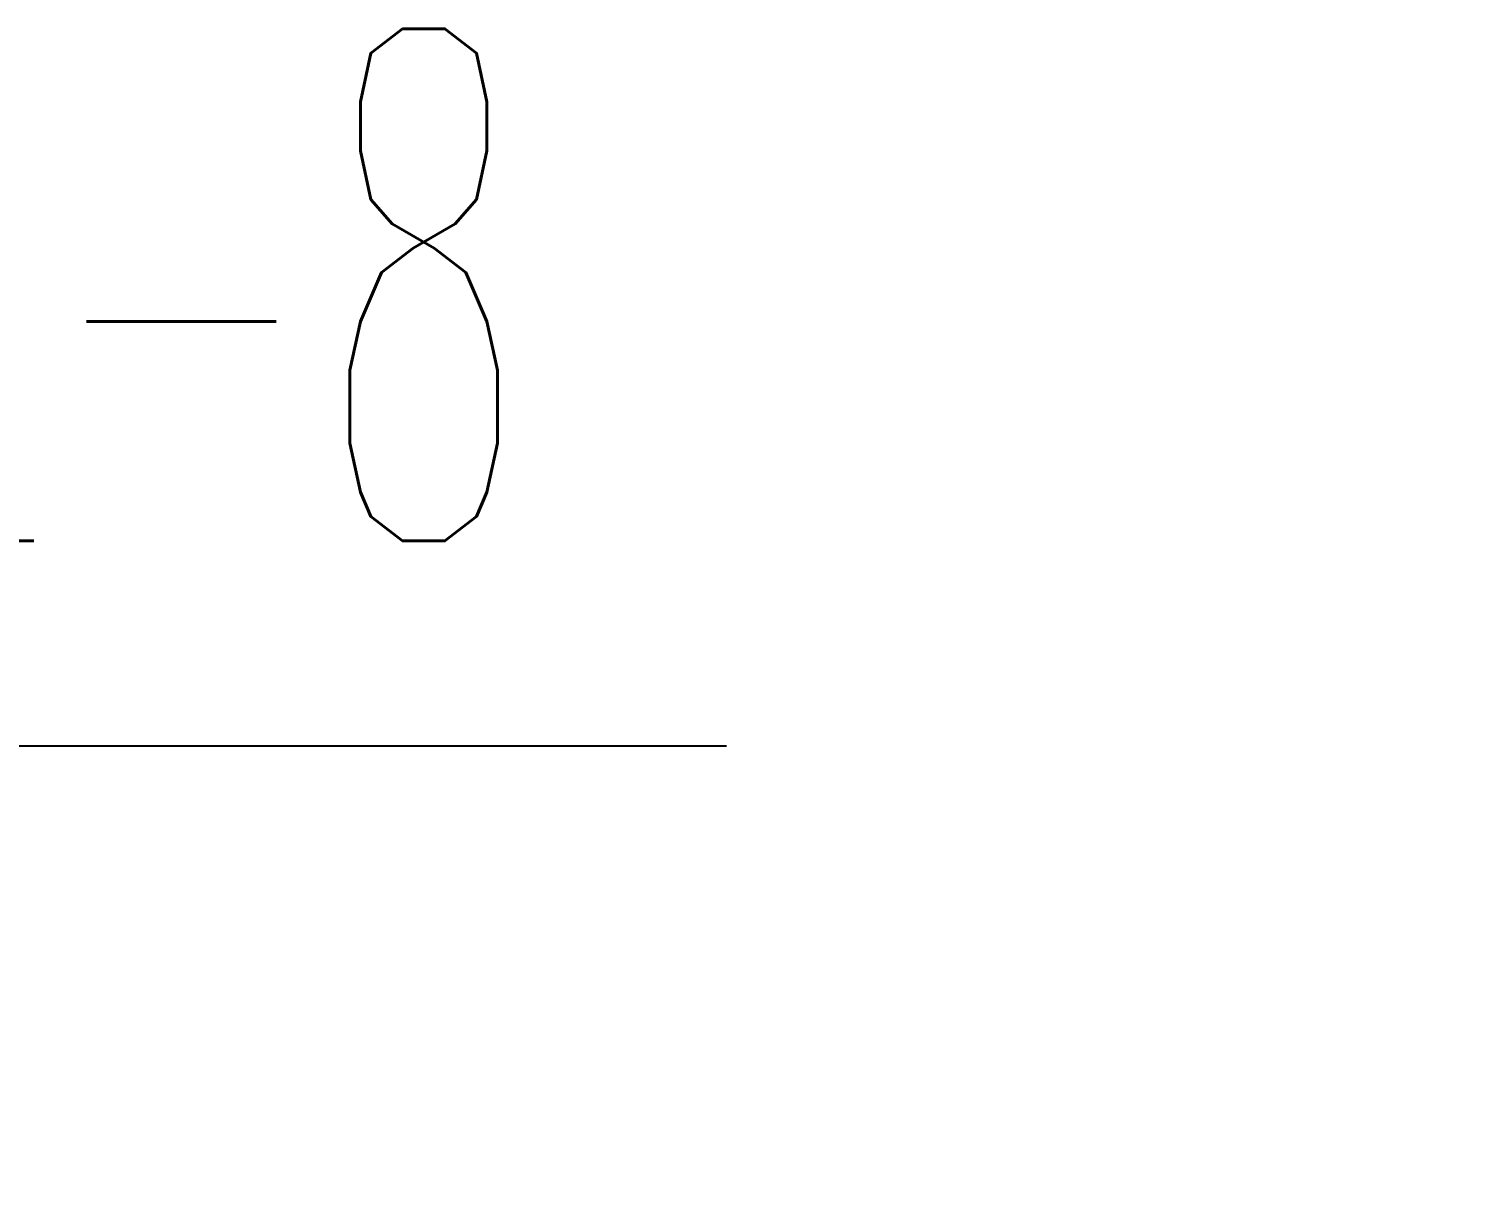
# Model space of a CAD drawing. Extents: x 27938 to 1042331, y -235042 to 1535213.
# Drawn here: x 723137 to 724119, y 440032 to 440829 of the extents above; entities that cross this region are included whole.
import ezdxf

# ---------------------------------------------------------------- set-up
doc = ezdxf.new("R2010")
doc.units = 0
doc.header["$LTSCALE"] = 1000
doc.header["$MEASUREMENT"] = 0
doc.layers.add('AXIS', color=3, linetype='Continuous')
doc.layers.add('DIM_凝结', color=3, linetype='Continuous')
doc.styles.add('_TCH_DIM_T3', font='SIMPLEX.shx', dxfattribs={"width": 0.494118, "bigfont": 'GBCBIG.shx'})
doc.styles.add('_TWT_SERIAL', font='simplex.shx', dxfattribs={"width": 0.6, "oblique": 10, "height": 3, "bigfont": 'aadri.shx'})
doc.dimstyles.new('_TCH_ARCH&&100', dxfattribs={"dimtxt": 297.5, "dimasz": 100, "dimexe": 250, "dimexo": 300, "dimgap": 126.25, "dimtad": 1, "dimdec": 0, "dimzin": 0, "dimdsep": 46, "dimtxsty": '_TCH_DIM_T3', "dimblk": 'ARCHTICK', "dimcen": 0.09, "dimclrt": 4, "dimazin": 2, "dimtfac": 1, "dimtdec": 0, "dimtix": 1, "dimtmove": 2, "dimatfit": 3, "dimfxl": 1, "dimtolj": 1, "dimtzin": 0, "dimarcsym": 0})

# ---------------------------------------------------------------- blocks, each defined once
blk = doc.blocks.new('_ArchTick')
at = {"color": 0, "linetype": 'ByBlock', "const_width": 0.4}
blk.add_lwpolyline([(-0.5, -0.5), (0.5, 0.5)], dxfattribs=at)
blk = doc.blocks.new('*D787')
at = {"layer": 'AXIS', "color": 0, "lineweight": -2}
for p, q in [((722116.58, 439732.09), (722116.58, 437282.09)), ((727816.58, 439732.09), (727816.58, 437282.09)), ((722116.58, 437532.09), (727816.58, 437532.09))]:
    blk.add_line(p, q, dxfattribs=at)
at = {"layer": 'Defpoints', "color": 0}
for p in [(722116.58, 440032.09), (727816.58, 440032.09), (727816.58, 437532.09)]:
    blk.add_point(p, dxfattribs=at)
at = {"layer": 'AXIS', "color": 0, "lineweight": -2, "xscale": 100, "yscale": 100, "zscale": 100, "rotation": 180}
blk.add_blockref('_ArchTick', (722116.58, 437532.09), dxfattribs=at)
at = {"layer": 'AXIS', "color": 0, "lineweight": -2, "xscale": 100, "yscale": 100, "zscale": 100}
blk.add_blockref('_ArchTick', (727816.58, 437532.09), dxfattribs=at)
at = {"layer": 'AXIS', "color": 4, "insert": (724966.58, 437807.09), "char_height": 297.5, "attachment_point": 5, "style": '_TCH_DIM_T3'}
blk.add_mtext('\\A1;5700', dxfattribs=at)
blk = doc.blocks.new('*D838')
at = {"layer": 'AXIS', "color": 0, "lineweight": -2}
for p, q in [((682316.58, 439732.09), (682316.58, 436482.09)), ((731316.58, 439732.09), (731316.58, 436482.09)), ((682316.58, 436732.09), (731316.58, 436732.09))]:
    blk.add_line(p, q, dxfattribs=at)
at = {"layer": 'Defpoints', "color": 0}
for p in [(682316.58, 440032.09), (731316.58, 440032.09), (731316.58, 436732.09)]:
    blk.add_point(p, dxfattribs=at)
at = {"layer": 'AXIS', "color": 0, "lineweight": -2, "xscale": 100, "yscale": 100, "zscale": 100, "rotation": 180}
blk.add_blockref('_ArchTick', (682316.58, 436732.09), dxfattribs=at)
at = {"layer": 'AXIS', "color": 0, "lineweight": -2, "xscale": 100, "yscale": 100, "zscale": 100}
blk.add_blockref('_ArchTick', (731316.58, 436732.09), dxfattribs=at)
at = {"layer": 'AXIS', "color": 4, "insert": (706816.58, 437007.09), "char_height": 297.5, "attachment_point": 5, "style": '_TCH_DIM_T3'}
blk.add_mtext('\\A1;49000', dxfattribs=at)

msp = doc.modelspace()

# ---------------------------------------------------------------- linework, layer by layer
at = {"layer": 'DIM_凝结'}
msp.add_line((722636.58, 440339.29), (723613.42, 440339.29), dxfattribs=at)

# ---------------------------------------------------------------- texts
at = {"layer": 'DIM_凝结', "color": 7, "style": '_TWT_SERIAL', "width": 0.48}
msp.add_text('NL-8', height=350, dxfattribs=at).set_placement((722866.52, 440479.29))

# ---------------------------------------------------------------- dimensions: what is measured, and where the dimension line sits
at = {"layer": 'AXIS'}
for p1, p2, distance, picture, middle in [((682316.58, 440032.09), (731316.58, 440032.09), -3300, '*D838', (706816.58, 437007.09)), ((722116.58, 440032.09), (727816.58, 440032.09), -2500, '*D787', (724966.58, 437807.09))]:
    dim = msp.add_aligned_dim(p1=p1, p2=p2, distance=distance, dimstyle='_TCH_ARCH&&100', dxfattribs=at)
    dim.commit()
    dim.dimension.update_dxf_attribs({"geometry": picture, "text_midpoint": middle})

doc.saveas('drawing.dxf')
